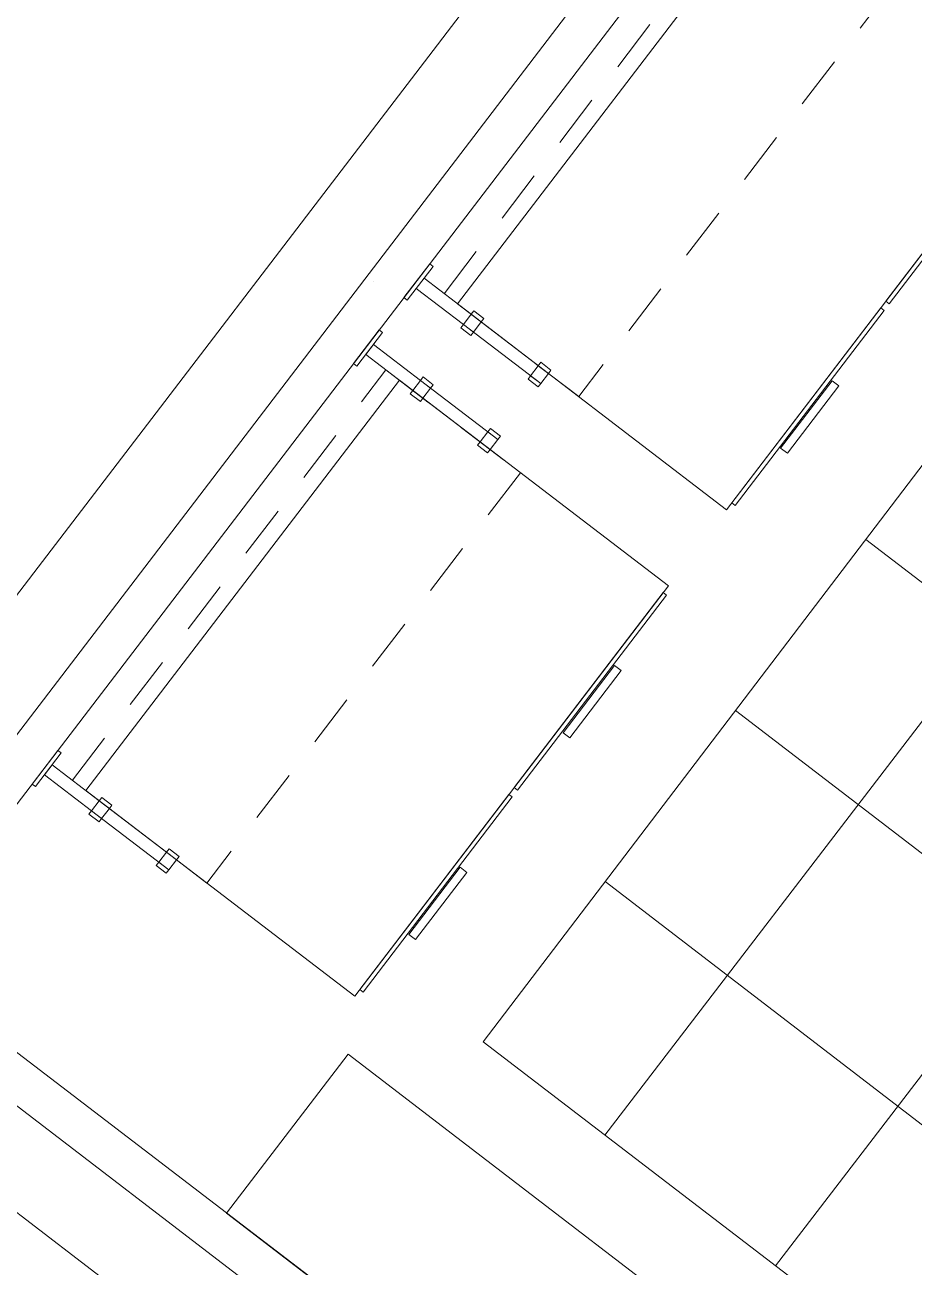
# Model space of a CAD drawing. Header units: metres. Extents: x 2712 to 2857, y 1386 to 1404.
# Drawn here: x 2714.635 to 2716.737, y 1392.608 to 1395.542 of the extents above; entities that cross this region are included whole.
import ezdxf

# ---------------------------------------------------------------- set-up
doc = ezdxf.new("R2010")
doc.units = ezdxf.units.M
doc.linetypes.add('HIDDEN', pattern=[0.375, 0.25, -0.125])
for name, color, linetype, lineweight in [('MOBILIARIO', 35, 'Continuous', 0), ('Muro Tbroca', 5, 'Continuous', 9), ('Muros', 1, 'Continuous', 0)]:
    doc.layers.add(name, color=color, linetype=linetype, lineweight=lineweight)

# ---------------------------------------------------------------- blocks, each defined once
blk = doc.blocks.new('A$C6FFD5BB7')
at = {"layer": 'MOBILIARIO'}
for points in [[(0.1, 0.38), (0, 0.38), (0, 0.37), (0.1, 0.37)], [(0.065, 0.37), (0.035, 0.37), (0.035, 0.23), (0.065, 0.23)], [(0.035, 0.2), (0.025, 0.2), (0.025, 0.23), (0.035, 0.23)], [(0.035, 0.23), (0.065, 0.23), (0.065, 0), (0.035, 0)], [(0.035, 0.2), (0.065, 0.2), (0.065, 0.23), (0.035, 0.23)], [(0.065, 0.2), (0.075, 0.2), (0.075, 0.23), (0.065, 0.23)], [(0.035, 0), (0.025, 0), (0.025, 0.03), (0.035, 0.03)], [(0.035, 0), (0.065, 0), (0.065, 0.03), (0.035, 0.03)], [(0.065, 0), (0.075, 0), (0.075, 0.03), (0.065, 0.03)]]:
    blk.add_lwpolyline(points, close=True, dxfattribs=at)

msp = doc.modelspace()

# ---------------------------------------------------------------- hatches: boundary and pattern name
at = {"layer": 'MOBILIARIO', "lineweight": 5, "true_color": 0xc7c8ca}
h = msp.add_hatch(dxfattribs=at)
h.set_pattern_fill('ANSI37', color=9, scale=0.16, angle=187.5)
h.set_pattern_definition([(232.5, (2961.3069, 1433.8867), (0.4030235, -0.3092508), []), (322.5, (2961.3069, 1433.8867), (0.3092508, 0.4030235), [])])
h.paths.add_polyline_path([(2720.7292, 1393.1017), (2717.5458, 1395.5384), (2715.718, 1393.14), (2718.9014, 1390.7033)])

# ---------------------------------------------------------------- linework, layer by layer
at = {"layer": 'MOBILIARIO'}
msp.add_line((2715.4598, 1394.937, 0), (2715.4598, 1394.937, 0), dxfattribs=at)
at = {"layer": 'MOBILIARIO', "linetype": 'HIDDEN', "ltscale": 0.5}
for points in [[(2715.6259, 1394.9072), (2716.367, 1395.8764), (2716.6847, 1395.6334), (2715.9437, 1394.6643)], [(2714.7473, 1393.7582), (2715.4883, 1394.7273), (2715.8061, 1394.4843), (2715.065, 1393.5152)]]:
    msp.add_lwpolyline(points, close=True, dxfattribs=at)
at = {"layer": 'MOBILIARIO'}
for points in [[(2715.6577, 1394.8829), (2716.3988, 1395.8521), (2717.0342, 1395.3661), (2716.2932, 1394.397)], [(2716.6698, 1394.8895), (2717.0221, 1395.3502), (2717.03, 1395.3442), (2716.6777, 1394.8834)], [(2716.3053, 1394.4129), (2716.6576, 1394.8736), (2716.6656, 1394.8675), (2716.3133, 1394.4068)], [(2714.779, 1393.7339), (2715.5201, 1394.703), (2716.1556, 1394.2171), (2715.4145, 1393.2479)], [(2716.4368, 1394.5306), (2716.5583, 1394.6895), (2716.5424, 1394.7016), (2716.4209, 1394.5427)], [(2715.7911, 1393.7405), (2716.1434, 1394.2012), (2716.1514, 1394.1951), (2715.7991, 1393.7344)], [(2715.9226, 1393.8581), (2716.0441, 1394.017), (2716.0282, 1394.0292), (2715.9067, 1393.8703)], [(2715.4267, 1393.2638), (2715.779, 1393.7246), (2715.7869, 1393.7185), (2715.4346, 1393.2578)], [(2715.5581, 1393.3815), (2715.6796, 1393.5404), (2715.6637, 1393.5525), (2715.5422, 1393.3937)], [(2715.3992, 1393.1114), (2718.8756, 1390.4469), (2718.588, 1390.0708), (2715.1116, 1392.7353)]]:
    msp.add_lwpolyline(points, close=True, dxfattribs=at)
at = {"layer": 'MOBILIARIO', "color": 252, "lineweight": 5, "true_color": 0x939598}
msp.add_lwpolyline([(2717.5458, 1395.5384), (2715.718, 1393.14), (2718.9014, 1390.7033), (2720.7292, 1393.1017)], close=True, dxfattribs=at)
at = {"layer": 'Muro Tbroca'}
msp.add_lwpolyline([(2712.4128, 1400.9728), (2717.3115, 1397.2268), (2718.0264, 1396.6801), (2717.9657, 1396.6007), (2717.2508, 1397.1474), (2714.3325, 1393.3311), (2718.9994, 1389.7624), (2721.8545, 1393.4961), (2721.934, 1393.4353), (2719.0177, 1389.6225)], dxfattribs=at)
at = {"layer": 'Muros'}
for p, q in [((2714.0709, 1393.1535), (2717.1713, 1397.2081)), ((2714.4587, 1393.9899), (2716.891, 1397.1707)), ((2714.1924, 1393.3124), (2716.0639, 1391.8813)), ((2714.0709, 1393.1535), (2715.9344, 1391.7284))]:
    msp.add_line(p, q, dxfattribs=at)

# ---------------------------------------------------------------- block references
at = {"layer": 'MOBILIARIO', "rotation": 52.59571964882302}
for p in [(2715.8327, 1394.6673), (2715.7133, 1394.5112), (2715.7133, 1394.5112), (2714.954, 1393.5183)]:
    msp.add_blockref('A$C6FFD5BB7', p, dxfattribs=at)

doc.saveas('drawing.dxf')
